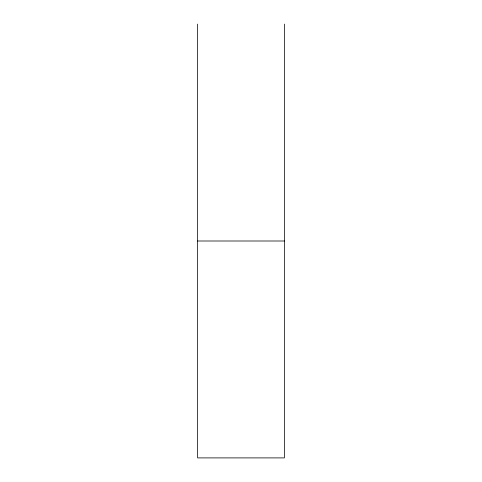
<?xml version="1.0" encoding="UTF-8"?>
<svg xmlns="http://www.w3.org/2000/svg" width="482" height="482" viewBox="0 0 482 482"><rect width="100%" height="100%" fill="white"/><g stroke="black" fill="none" stroke-linecap="round" stroke-linejoin="round"><path stroke-width="0.72" d="M197.62 241L284.38 241M284.38 24.1L284.38 457.9L197.62 457.9L197.62 24.1"/></g></svg>
